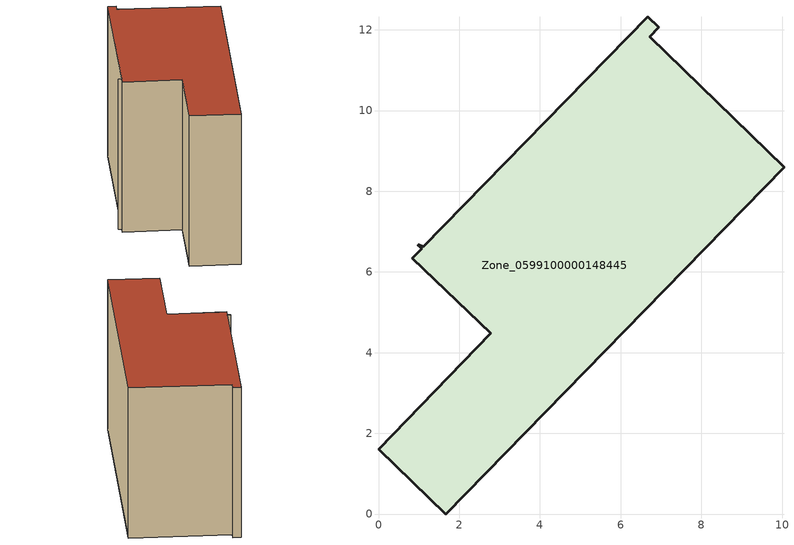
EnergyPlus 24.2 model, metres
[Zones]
Zone_0599100000148445
 floor ground (C_G): 6.67,12.32 6.94,12.06 6.72,11.83 10.05,8.59 1.67,0 0,1.61 2.78,4.48 0.84,6.34 1.07,6.58 0.97,6.68 1.11,6.62 z0
 wall outside (C_F): 1.07,6.58 0.84,6.34 2.78,4.48 0,1.61 1.67,0 10.05,8.59 6.72,11.83 6.94,12.06 6.67,12.32 1.11,6.62 0.97,6.68 1.07,6.58 z0:7.33
 roof outside (C_R): 6.67,12.32 1.11,6.62 0.97,6.68 1.07,6.58 0.84,6.34 2.78,4.48 0,1.61 1.67,0 10.05,8.59 6.72,11.83 6.94,12.06 z7.33
[BUILDING]
Pand.0599100000148445: North Axis=0; Terrain=City; Loads Convergence Tolerance Value=0.04; Temperature Convergence Tolerance Value=0.4; Solar Distribution=FullExterior; Maximum Number of Warmup Days=25; Minimum Number of Warmup Days=1
[Site:Location]
Rotterdam.The.Hague.AP_ZH_NLD Design_Conditions: Latitude=51.96; Longitude=4.45; Time Zone=1; Elevation=-4.5
[SITE:GROUNDTEMPERATURE:BUILDINGSURFACE]
18, 18, 18, 18, 18, 18, 18, 18, 18, 18, 18, 18
[MATERIAL] Thermal Absorptance=0.9; Solar Absorptance=0.7; Visible Absorptance=0.7
Name | Roughness | Thickness | Conductivity | Density | Specific Heat
G.TI.1946 | MediumSmooth | 0.15 | 1 | 540 | 1210
F.TI.1946 | Rough | 0.3 | 0.857143 | 1920 | 840
R.TI.1946 | MediumRough | 0.2 | 0.1 | 1500 | 1000
[CONSTRUCTION]
C_G: G.TI.1946
C_F: F.TI.1946
C_R: R.TI.1946
[ZONE]
Zone_0599100000148445: Type=1; Multiplier=1; Ceiling Height=Autocalculate; Volume=Autocalculate; Floor Area=autocalculate; Part of Total Floor Area=Yes
[ZONEINFILTRATION:DESIGNFLOWRATE]
Infil_Zone_0599100000148445: Zone or ZoneList or Space or SpaceList=Zone_0599100000148445; Schedule=AlwaysOn; Design Flow Rate Calculation Method=Flow/Area; Flow Rate per Floor Area=0.003; Constant Term Coefficient=1; Temperature Term Coefficient=0; Velocity Term Coefficient=0; Velocity Squared Term Coefficient=0
[HVACTEMPLATE:ZONE:IDEALLOADSAIRSYSTEM]
Zone_0599100000148445: Maximum Heating Supply Air Temperature=50; Minimum Cooling Supply Air Temperature=13; Maximum Heating Supply Air Humidity Ratio=0.0156; Minimum Cooling Supply Air Humidity Ratio=0.0077; Heating Limit=NoLimit; Cooling Limit=NoLimit; Dehumidification Control Type=ConstantSensibleHeatRatio; Cooling Sensible Heat Ratio=0.7; Dehumidification Setpoint=60; Humidification Control Type=None; Humidification Setpoint=30; Outdoor Air Method=None; Outdoor Air Flow Rate per Person=0.00944; Outdoor Air Flow Rate per Zone Floor Area=0; Outdoor Air Flow Rate per Zone=0; Demand Controlled Ventilation Type=None; Outdoor Air Economizer Type=NoEconomizer; Heat Recovery Type=None; Sensible Heat Recovery Effectiveness=0.7; Latent Heat Recovery Effectiveness=0.65
[ZONECONTROL:THERMOSTAT]
ThermostatControl_Zone_0599100000148445: Zone or ZoneList=Zone_0599100000148445; Control Type Schedule=DualSetpointControlType; Control 1=Thermostat_Zone_0599100000148445; Temperature Difference Between Cutout And Setpoint=0
[THERMOSTATSETPOINT:DUALSETPOINT]
Thermostat_Zone_0599100000148445: Heating Setpoint Temperature Schedule=HeatingSetpoint_Zone_0599100000148445; Cooling Setpoint Temperature Schedule=CoolingSetpoint_Zone_0599100000148445
[SCHEDULE:COMPACT]
HeatingSetpoint_Zone_0599100000148445: Through: 12/31, For: AllDays, Until: 24:00, 21
CoolingSetpoint_Zone_0599100000148445: Through: 12/31, For: AllDays, Until: 24:00, 24
DualSetpointControlType: Through: 12/31, For: AllDays, Until: 24:00, 4
AlwaysOn: Through: 12/31, For: AllDays, Until: 24:00, 1
